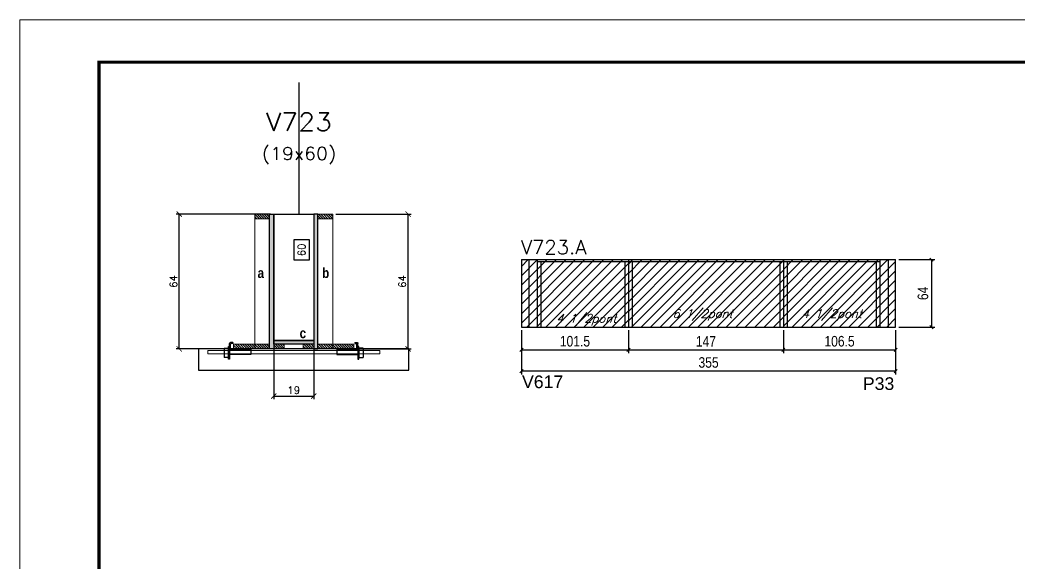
# Model space of a CAD drawing. Extents: x -20960 to -5926, y -2106 to 21915.
# Drawn here: x -10608 to -9662, y 13361 to 13875 of the extents above; entities that cross this region are included whole.
import ezdxf
from ezdxf.enums import TextEntityAlignment as Align

# ---------------------------------------------------------------- set-up
doc = ezdxf.new("R2010")
doc.units = 0
doc.linetypes.add('DASHED', pattern=[0.75, 0.5, -0.25])
doc.linetypes.add('HIDDEN', pattern=[0.375, 0.25, -0.125])
for name, color, linetype in [('5', 5, 'Continuous'), ('barrote', 251, 'Continuous'), ('COTA', 241, 'Continuous'), ('Cota Seção (2x)', 4, 'Continuous'), ('detalhes', 4, 'Continuous'), ('Painéis', 200, 'Continuous'), ('presilha', 1, 'Continuous'), ('Reaproveitamento', 251, 'Continuous'), ('SARR_2.2x7', 40, 'Continuous'), ('SARR_3.5x7', 81, 'Continuous'), ('texto', 7, 'Continuous'), ('Texto de Titulo', 7, 'Continuous'), ('Texto Qtd Sarr', 242, 'Continuous')]:
    doc.layers.add(name, color=color, linetype=linetype)
for name, color, linetype, lineweight in [('CONCRETO', 251, 'Continuous', 25), ('Folhas', 255, 'Continuous', 9), ('Hachura', 251, 'Continuous', 9), ('Madeira', 126, 'Continuous', 18), ('SARRAFO DE PRESSAO', 251, 'DASHED', 9), ('SCO-___-LAJ', 2, 'Continuous', 0), ('Texto Seção', 7, 'Continuous', 15)]:
    doc.layers.add(name, color=color, linetype=linetype, lineweight=lineweight)
doc.styles.add('COTA TECNICA', font='techl___.ttf', dxfattribs={"height": 10})
doc.styles.add('REGUA-120', font='ROMANS.shx', dxfattribs={"height": 15})
doc.styles.add('Romans', font='romans.shx')
doc.styles.get("Standard").update_dxf_attribs({"font": 'arial.ttf'})
doc.styles.add('TECNICA', font='techb___.ttf', dxfattribs={"height": 10})
doc.dimstyles.new('Cota Seção (2x)', dxfattribs={"dimtxt": 7, "dimasz": 5, "dimexe": 3, "dimexo": 3, "dimgap": 2, "dimtad": 3, "dimdec": 1, "dimlfac": 0.5, "dimzin": 12, "dimdsep": 46, "dimtxsty": 'Romans', "dimblk": 'ARCHTICK', "dimcen": 0, "dimclrd": 4, "dimclre": 4, "dimclrt": 1, "dimadec": 1, "dimazin": 3, "dimtfac": 1, "dimtdec": 1, "dimtmove": 0, "dimatfit": 3, "dimldrblk": 'OBLIQUE', "dimfxl": 1, "dimtolj": 1, "dimtzin": 12, "dimarcsym": 0})
doc.dimstyles.new('Cota Seção interna', dxfattribs={"dimtxt": 7, "dimasz": 6, "dimexe": 0.18, "dimexo": 2, "dimgap": -4, "dimtad": 3, "dimdec": 1, "dimlfac": 0.5, "dimzin": 12, "dimdsep": 46, "dimtxsty": 'Romans', "dimblk": 'ARCHTICK', "dimcen": 0.09, "dimse1": 1, "dimse2": 1, "dimsd1": 1, "dimsd2": 1, "dimclrd": 180, "dimclre": 5, "dimclrt": 1, "dimadec": 0, "dimazin": 3, "dimtfac": 1, "dimtdec": 1, "dimtofl": 0, "dimtmove": 0, "dimatfit": 3, "dimldrblk": 'ARCHTICK', "dimfxl": 1, "dimtolj": 1, "dimtzin": 0, "dimarcsym": 0})
doc.dimstyles.new('PAINEL', dxfattribs={"dimtxt": 10, "dimasz": 3, "dimexe": 3, "dimexo": 3, "dimgap": 3, "dimtad": 1, "dimdec": 1, "dimzin": 12, "dimdsep": 46, "dimtxsty": 'COTA TECNICA', "dimblk1": 'OBLIQUE', "dimblk2": 'OBLIQUE', "dimsah": 1, "dimcen": 0.9, "dimclrd": 4, "dimclre": 4, "dimclrt": 240, "dimadec": 1, "dimazin": 3, "dimtfac": 1, "dimtdec": 1, "dimtmove": 0, "dimatfit": 3, "dimfxl": 1, "dimtolj": 1, "dimtzin": 12, "dimarcsym": 0})
pattern_1 = [(315, (12588.8517, 5333.4615), (1.12253202, 1.12253202), [])]
pattern_2 = [(315, (12588.8517, 5259.8615), (1.12253202, 1.12253202), [])]
pattern_3 = [(45, (-150655.5506, -16953.9955), (-4.49012806, 4.49012806), [])]

# ---------------------------------------------------------------- blocks, each defined once
blk = doc.blocks.new('9999999999')
at = {"layer": 'Folhas'}
blk.add_lwpolyline([(98138.98, 34190.21), (99623.98, 34190.21), (99623.98, 35240.21), (98138.98, 35240.21)], close=True, dxfattribs=at)
at = {"layer": 'Folhas', "color": 30, "const_width": 3}
blk.add_lwpolyline([(98213.98, 34230.21), (99583.98, 34230.21), (99583.98, 35200.21), (98213.98, 35200.21)], close=True, dxfattribs=at)
blk = doc.blocks.new('_Oblique')
at = {"color": 0, "linetype": 'ByBlock', "lineweight": -2}
blk.add_line((-0.5, -0.5), (0.5, 0.5), dxfattribs=at)
blk = doc.blocks.new('*D919')
at = {"layer": 'COTA', "color": 4, "linetype": 'ByBlock', "lineweight": -2, "transparency": 16777216}
for p, q in [((-9774.76, 13647.86), (-9740.76, 13647.86)), ((-9743.76, 13647.86), (-9743.76, 13583.86)), ((-9774.76, 13583.86), (-9740.76, 13583.86))]:
    blk.add_line(p, q, dxfattribs=at)
at = {"layer": 'Defpoints', "color": 0, "linetype": 'ByBlock', "transparency": 16777216}
for p in [(-9777.76, 13647.86), (-9777.76, 13583.86), (-9743.76, 13583.86)]:
    blk.add_point(p, dxfattribs=at)
at = {"layer": 'COTA', "color": 4, "linetype": 'ByBlock', "lineweight": -2, "transparency": 16777216, "xscale": 3, "yscale": 3, "zscale": 3}
for p, rotation in [((-9743.76, 13647.86), 90), ((-9743.76, 13583.86), 270)]:
    blk.add_blockref('_Oblique', p, dxfattribs=dict(at, rotation=rotation))
at = {"layer": 'COTA', "color": 240, "linetype": 'ByBlock', "transparency": 16777216, "insert": (-9751.86, 13615.86), "char_height": 10, "attachment_point": 5, "rotation": 90, "style": 'COTA TECNICA'}
blk.add_mtext('\\A1;64', dxfattribs=at)
blk = doc.blocks.new('_ArchTick')
at = {"color": 0, "linetype": 'ByBlock', "const_width": 0.15}
blk.add_lwpolyline([(-0.5, -0.5), (0.5, 0.5)], dxfattribs=at)
blk = doc.blocks.new('*D911')
at = {"layer": 'COTA', "color": 4, "lineweight": -2, "transparency": 16777216}
for p, q in [((-10370.77, 13691.11), (-10460.42, 13691.11)), ((-10457.42, 13563.11), (-10457.42, 13691.11)), ((-10408.77, 13563.11), (-10460.42, 13563.11))]:
    blk.add_line(p, q, dxfattribs=at)
at = {"layer": 'Defpoints', "color": 0, "transparency": 16777216}
for p in [(-10457.42, 13691.11), (-10367.77, 13691.11), (-10405.77, 13563.11)]:
    blk.add_point(p, dxfattribs=at)
at = {"layer": 'COTA', "color": 4, "lineweight": -2, "transparency": 16777216, "xscale": 5, "yscale": 5, "zscale": 5}
for p, rotation in [((-10457.42, 13691.11), 90), ((-10457.42, 13563.11), 270)]:
    blk.add_blockref('_ArchTick', p, dxfattribs=dict(at, rotation=rotation))
at = {"layer": 'COTA', "color": 1, "transparency": 16777216, "insert": (-10462.92, 13627.11), "char_height": 7, "attachment_point": 5, "rotation": 90, "style": 'Romans'}
blk.add_mtext('\\A1;64', dxfattribs=at)
blk = doc.blocks.new('*D912')
at = {"layer": 'COTA', "color": 4, "lineweight": -2, "transparency": 16777216}
for p, q in [((-10308.78, 13691.11), (-10237.29, 13691.11)), ((-10240.29, 13563.11), (-10240.29, 13691.11)), ((-10288.77, 13563.11), (-10237.29, 13563.11))]:
    blk.add_line(p, q, dxfattribs=at)
at = {"layer": 'Defpoints', "color": 0, "transparency": 16777216}
for p in [(-10311.78, 13691.11), (-10240.29, 13691.11), (-10291.77, 13563.11)]:
    blk.add_point(p, dxfattribs=at)
at = {"layer": 'COTA', "color": 4, "lineweight": -2, "transparency": 16777216, "xscale": 5, "yscale": 5, "zscale": 5}
for p, rotation in [((-10240.29, 13691.11), 90), ((-10240.29, 13563.11), 270)]:
    blk.add_blockref('_ArchTick', p, dxfattribs=dict(at, rotation=rotation))
at = {"layer": 'COTA', "color": 1, "transparency": 16777216, "insert": (-10245.79, 13627.11), "char_height": 7, "attachment_point": 5, "rotation": 90, "style": 'Romans'}
blk.add_mtext('\\A1;64', dxfattribs=at)
blk = doc.blocks.new('*D913')
at = {"layer": 'Cota Seção (2x)', "color": 180, "lineweight": -2, "transparency": 16777216}
for p, q in [((-10333.77, 13666.61), (-10348.77, 13666.61)), ((-10348.77, 13666.61), (-10348.77, 13647.61)), ((-10333.77, 13647.61), (-10333.77, 13666.61)), ((-10348.77, 13647.61), (-10333.77, 13647.61))]:
    blk.add_line(p, q, dxfattribs=at)
at = {"layer": 'Defpoints', "color": 0, "transparency": 16777216}
for p in [(-10329.78, 13691.11), (-10329.77, 13691.11), (-10329.77, 13571.11)]:
    blk.add_point(p, dxfattribs=at)
at = {"layer": 'Cota Seção (2x)', "color": 1, "transparency": 16777216, "insert": (-10341.27, 13657.11), "char_height": 7, "attachment_point": 5, "rotation": 90, "style": 'Romans'}
blk.add_mtext('\\A1;60', dxfattribs=at)
blk = doc.blocks.new('titulo1')
at = {"layer": 'Defpoints', "color": 252, "linetype": 'HIDDEN', "ltscale": 2}
blk.add_line((0, 0), (0, 125), dxfattribs=at)
at = {"layer": 'Defpoints', "style": 'Romans', "oblique": 15}
blk.add_attdef('FOLHA', text='', height=10, dxfattribs=at).set_placement((0, 15.58), align=Align.MIDDLE_CENTER)
at = {"layer": 'Texto Qtd Sarr', "color": 3, "style": 'Romans', "oblique": 15}
for tag, height, p in [('TITULO', 17, (0, 71.45)), ('SEÇÃO', 12, (0, 41.55))]:
    blk.add_attdef(tag, text='', height=height, dxfattribs=at).set_placement(p, align=Align.MIDDLE_CENTER)
blk = doc.blocks.new('PRESILHA METÁLICA 1')
at = {"layer": 'presilha'}
for p, q in [((6, 15.5), (7.5, 15.5)), ((6, -2.5), (6, 15.5)), ((7.5, 10.6), (7.5, 19.9)), ((7.5, 15.5), (7.5, -2.5)), ((12, 21), (8.6, 21)), ((9, 11.6), (9, 18.9)), ((12, 19.5), (9.6, 19.5)), ((12, 21), (12, 19.5)), ((0, 13), (6, 13)), ((0, 13), (0, 0)), ((6, 0), (0, 0)), ((6, 13), (6, 0)), ((37.5, 4.1), (7.5, 4.1)), ((37.5, 11), (9.6, 11)), ((37.5, 11), (37.5, 4.1)), ((7.5, -2.5), (6, -2.5))]:
    blk.add_line(p, q, dxfattribs=at)
for centre, radius, start, end in [((8.6, 19.9), 1.14, 90, 180), ((9.6, 18.9), 0.57, 90, 180), ((9.6, 11.6), 0.57, 180, 270)]:
    blk.add_arc(centre, radius, start, end, dxfattribs=at)
blk = doc.blocks.new('*D914')
at = {"layer": 'COTA', "color": 4, "lineweight": -2, "transparency": 16777216}
for p, q in [((-10367.77, 13564.51), (-10367.77, 13515.38)), ((-10329.77, 13564.51), (-10329.77, 13515.38)), ((-10367.77, 13518.38), (-10329.77, 13518.38))]:
    blk.add_line(p, q, dxfattribs=at)
at = {"layer": 'Defpoints', "color": 0, "transparency": 16777216}
for p in [(-10367.77, 13567.51), (-10329.77, 13567.51), (-10329.77, 13518.38)]:
    blk.add_point(p, dxfattribs=at)
at = {"layer": 'COTA', "color": 4, "lineweight": -2, "transparency": 16777216, "xscale": 5, "yscale": 5, "zscale": 5, "rotation": 180}
blk.add_blockref('_ArchTick', (-10367.77, 13518.38), dxfattribs=at)
at = {"layer": 'COTA', "color": 4, "lineweight": -2, "transparency": 16777216, "xscale": 5, "yscale": 5, "zscale": 5}
blk.add_blockref('_ArchTick', (-10329.77, 13518.38), dxfattribs=at)
at = {"layer": 'COTA', "color": 1, "transparency": 16777216, "insert": (-10348.77, 13523.88), "char_height": 7, "attachment_point": 5, "style": 'Romans'}
blk.add_mtext('\\A1;19', dxfattribs=at)
blk = doc.blocks.new('*D965')
at = {"layer": 'COTA', "color": 4, "lineweight": -2, "ltscale": 25, "transparency": 16777216}
for p, q in [((-10132.76, 13580.86), (-10132.76, 13559.26)), ((-10031.26, 13580.86), (-10031.26, 13559.26)), ((-10132.76, 13562.26), (-10031.26, 13562.26))]:
    blk.add_line(p, q, dxfattribs=at)
at = {"layer": 'Defpoints', "color": 0, "ltscale": 25, "transparency": 16777216}
for p in [(-10132.76, 13583.86), (-10031.26, 13583.86), (-10031.26, 13562.26)]:
    blk.add_point(p, dxfattribs=at)
at = {"layer": 'COTA', "color": 4, "lineweight": -2, "ltscale": 25, "transparency": 16777216, "xscale": 3, "yscale": 3, "zscale": 3, "rotation": 180}
blk.add_blockref('_Oblique', (-10132.76, 13562.26), dxfattribs=at)
at = {"layer": 'COTA', "color": 4, "lineweight": -2, "ltscale": 25, "transparency": 16777216, "xscale": 3, "yscale": 3, "zscale": 3}
blk.add_blockref('_Oblique', (-10031.26, 13562.26), dxfattribs=at)
at = {"layer": 'COTA', "color": 240, "ltscale": 25, "transparency": 16777216, "insert": (-10082.01, 13570.37), "char_height": 10, "attachment_point": 5, "style": 'COTA TECNICA'}
blk.add_mtext('\\A1;101.5', dxfattribs=at)
blk = doc.blocks.new('*D966')
at = {"layer": 'COTA', "color": 4, "lineweight": -2, "ltscale": 25, "transparency": 16777216}
for p, q in [((-10031.26, 13580.86), (-10031.26, 13559.26)), ((-9884.26, 13580.86), (-9884.26, 13559.26)), ((-10031.26, 13562.26), (-9884.26, 13562.26))]:
    blk.add_line(p, q, dxfattribs=at)
at = {"layer": 'Defpoints', "color": 0, "ltscale": 25, "transparency": 16777216}
for p in [(-10031.26, 13583.86), (-9884.26, 13583.86), (-9884.26, 13562.26)]:
    blk.add_point(p, dxfattribs=at)
at = {"layer": 'COTA', "color": 4, "lineweight": -2, "ltscale": 25, "transparency": 16777216, "xscale": 3, "yscale": 3, "zscale": 3, "rotation": 180}
blk.add_blockref('_Oblique', (-10031.26, 13562.26), dxfattribs=at)
at = {"layer": 'COTA', "color": 4, "lineweight": -2, "ltscale": 25, "transparency": 16777216, "xscale": 3, "yscale": 3, "zscale": 3}
blk.add_blockref('_Oblique', (-9884.26, 13562.26), dxfattribs=at)
at = {"layer": 'COTA', "color": 240, "ltscale": 25, "transparency": 16777216, "insert": (-9957.76, 13570.33), "char_height": 10, "attachment_point": 5, "style": 'COTA TECNICA'}
blk.add_mtext('\\A1;147', dxfattribs=at)
blk = doc.blocks.new('*D967')
at = {"layer": 'COTA', "color": 4, "lineweight": -2, "ltscale": 25, "transparency": 16777216}
for p, q in [((-9884.26, 13580.86), (-9884.26, 13559.26)), ((-9777.76, 13580.86), (-9777.76, 13559.26)), ((-9884.26, 13562.26), (-9777.76, 13562.26))]:
    blk.add_line(p, q, dxfattribs=at)
at = {"layer": 'Defpoints', "color": 0, "ltscale": 25, "transparency": 16777216}
for p in [(-9884.26, 13583.86), (-9777.76, 13583.86), (-9777.76, 13562.26)]:
    blk.add_point(p, dxfattribs=at)
at = {"layer": 'COTA', "color": 4, "lineweight": -2, "ltscale": 25, "transparency": 16777216, "xscale": 3, "yscale": 3, "zscale": 3, "rotation": 180}
blk.add_blockref('_Oblique', (-9884.26, 13562.26), dxfattribs=at)
at = {"layer": 'COTA', "color": 4, "lineweight": -2, "ltscale": 25, "transparency": 16777216, "xscale": 3, "yscale": 3, "zscale": 3}
blk.add_blockref('_Oblique', (-9777.76, 13562.26), dxfattribs=at)
at = {"layer": 'COTA', "color": 240, "ltscale": 25, "transparency": 16777216, "insert": (-9831.01, 13570.37), "char_height": 10, "attachment_point": 5, "style": 'COTA TECNICA'}
blk.add_mtext('\\A1;106.5', dxfattribs=at)
blk = doc.blocks.new('*D968')
at = {"layer": 'COTA', "color": 4, "lineweight": -2, "ltscale": 25, "transparency": 16777216}
for p, q in [((-10132.76, 13580.86), (-10132.76, 13539.02)), ((-9777.76, 13580.86), (-9777.76, 13539.02)), ((-9777.76, 13542.02), (-10132.76, 13542.02))]:
    blk.add_line(p, q, dxfattribs=at)
at = {"layer": 'Defpoints', "color": 0, "ltscale": 25, "transparency": 16777216}
for p in [(-10132.76, 13583.86), (-9777.76, 13583.86), (-10132.76, 13542.02)]:
    blk.add_point(p, dxfattribs=at)
at = {"layer": 'COTA', "color": 4, "lineweight": -2, "ltscale": 25, "transparency": 16777216, "xscale": 3, "yscale": 3, "zscale": 3, "rotation": 180}
blk.add_blockref('_Oblique', (-10132.76, 13542.02), dxfattribs=at)
at = {"layer": 'COTA', "color": 4, "lineweight": -2, "ltscale": 25, "transparency": 16777216, "xscale": 3, "yscale": 3, "zscale": 3}
blk.add_blockref('_Oblique', (-9777.76, 13542.02), dxfattribs=at)
at = {"layer": 'COTA', "color": 240, "ltscale": 25, "transparency": 16777216, "insert": (-9955.26, 13550.24), "char_height": 10, "attachment_point": 5, "style": 'COTA TECNICA'}
blk.add_mtext('\\A1;355', dxfattribs=at)

msp = doc.modelspace()

# ---------------------------------------------------------------- hatches: boundary and pattern name
at = {"layer": 'Hachura'}
h = msp.add_hatch(dxfattribs=at)
h.set_pattern_fill('ANSI31', color=256, scale=0.5, angle=270, style=0)
h.set_pattern_definition([(315, (12588.8517, 5383.4615), (1.12253202, 1.12253202), [])])
h.paths.add_polyline_path([(-10371.77, 13686.71), (-10371.77, 13691.11), (-10385.77, 13691.11), (-10385.77, 13686.71)])
h = msp.add_hatch(color=256, dxfattribs=at)
h.dxf.hatch_style = 1
h.paths.add_polyline_path([(-10371.77, 13691.11), (-10367.77, 13691.11), (-10367.77, 13563.11), (-10371.77, 13563.11)])
h = msp.add_hatch(color=256, dxfattribs=at)
h.dxf.hatch_style = 1
h.paths.add_polyline_path([(-10325.78, 13691.11), (-10329.78, 13691.11), (-10329.77, 13563.11), (-10325.77, 13563.11)])
h = msp.add_hatch(dxfattribs=at)
h.set_pattern_fill('ANSI31', color=256, scale=0.5, angle=270, style=0)
h.set_pattern_definition([(315, (12588.8613, 5383.4615), (1.12253202, 1.12253202), [])])
h.paths.add_polyline_path([(-10325.78, 13686.71), (-10325.78, 13691.11), (-10311.78, 13691.11), (-10311.78, 13686.71)])
h = msp.add_hatch(color=256, dxfattribs=at)
h.dxf.hatch_style = 1
h.paths.add_polyline_path([(-10367.77, 13567.51), (-10367.77, 13571.11), (-10329.77, 13571.11), (-10329.77, 13567.51)])
h = msp.add_hatch(dxfattribs=at)
h.set_pattern_fill('ANSI31', color=256, scale=0.5, angle=270, style=0)
h.set_pattern_definition(pattern_1)
h.paths.add_polyline_path([(-10405.77, 13563.11), (-10405.77, 13567.51), (-10385.77, 13567.51), (-10385.77, 13563.11)])
h = msp.add_hatch(dxfattribs=at)
h.set_pattern_fill('ANSI31', color=256, scale=0.5, angle=270, style=0)
h.set_pattern_definition(pattern_2)
h.paths.add_polyline_path([(-10371.77, 13563.11), (-10371.77, 13567.51), (-10385.77, 13567.51), (-10385.77, 13563.11)])
h = msp.add_hatch(dxfattribs=at)
h.set_pattern_fill('ANSI31', color=256, scale=0.5, angle=270, style=0)
h.set_pattern_definition(pattern_1)
h.paths.add_polyline_path([(-10367.77, 13563.11), (-10367.77, 13567.51), (-10357.77, 13567.51), (-10357.77, 13563.11)])
h = msp.add_hatch(dxfattribs=at)
h.set_pattern_fill('ANSI31', color=256, scale=0.5, angle=270, style=0)
h.set_pattern_definition(pattern_1)
h.paths.add_polyline_path([(-10329.77, 13563.11), (-10329.77, 13567.51), (-10339.77, 13567.51), (-10339.77, 13563.11)])
h = msp.add_hatch(dxfattribs=at)
h.set_pattern_fill('ANSI31', color=256, scale=0.5, angle=270, style=0)
h.set_pattern_definition(pattern_2)
h.paths.add_polyline_path([(-10325.77, 13563.11), (-10325.77, 13567.51), (-10311.77, 13567.51), (-10311.77, 13563.11)])
h = msp.add_hatch(dxfattribs=at)
h.set_pattern_fill('ANSI31', color=256, scale=0.5, angle=270, style=0)
h.set_pattern_definition(pattern_1)
h.paths.add_polyline_path([(-10291.77, 13563.11), (-10291.77, 13567.51), (-10311.77, 13567.51), (-10311.77, 13563.11)])
at = {"layer": 'Reaproveitamento', "linetype": 'ByBlock'}
h = msp.add_hatch(dxfattribs=at)
h.set_pattern_fill('ANSI31', color=256, scale=2)
h.set_pattern_definition(pattern_3)
h.paths.add_polyline_path([(-10132.76, 13647.86), (-10132.76, 13583.86), (-10031.26, 13583.86), (-10031.26, 13647.86)])
h.paths.add_polyline_path([(-10107.86, 13582.79), (-10040.24, 13582.79), (-10034.74, 13598.76), (-10102.36, 13598.76)], flags=9)
h = msp.add_hatch(dxfattribs=at)
h.set_pattern_fill('ANSI31', color=256, scale=2)
h.set_pattern_definition([(45, (-152227.0506, -10075.575), (-4.49012806, 4.49012806), [])])
h.paths.add_polyline_path([(-10004.26, 13647.86), (-10031.26, 13647.86), (-10031.26, 13583.86), (-9884.26, 13583.86), (-9884.26, 13647.86), (-9911.26, 13647.86), (-9936.76, 13647.86)])
h.paths.add_polyline_path([(-9997.33, 13587.35), (-9930.09, 13587.35), (-9924.59, 13603.32), (-9991.83, 13603.32)], flags=24)
h = msp.add_hatch(dxfattribs=at)
h.set_pattern_fill('ANSI31', color=256, scale=2)
h.set_pattern_definition(pattern_3)
h.paths.add_polyline_path([(-9777.76, 13647.86), (-9884.26, 13647.86), (-9884.26, 13583.86), (-9777.76, 13583.86)])
h.paths.add_polyline_path([(-9874.88, 13587.35), (-9807.26, 13587.35), (-9801.76, 13603.32), (-9869.38, 13603.32)], flags=24)

# ---------------------------------------------------------------- linework, layer by layer
at = {"layer": 'barrote'}
msp.add_lwpolyline([(-10439.22, 13543.11), (-10239.64, 13543.11), (-10239.64, 13563.11), (-10439.22, 13563.11)], close=True, dxfattribs=at)
at = {"layer": 'CONCRETO'}
msp.add_lwpolyline([(-10367.77, 13691.11), (-10367.77, 13691.11), (-10367.77, 13691.11), (-10367.77, 13691.11), (-10329.77, 13691.11), (-10329.77, 13691.11), (-10329.77, 13691.11), (-10329.77, 13571.11), (-10367.77, 13571.11), (-10367.77, 13691.11)], close=True, dxfattribs=at)
at = {"layer": 'Madeira'}
for points in [[(-10371.77, 13686.71), (-10371.77, 13691.11), (-10385.77, 13691.11), (-10385.77, 13686.71)], [(-10371.77, 13691.11), (-10385.77, 13691.11), (-10385.77, 13563.11), (-10371.77, 13563.11)], [(-10325.78, 13686.71), (-10325.78, 13691.11), (-10311.78, 13691.11), (-10311.78, 13686.71)], [(-10325.78, 13691.11), (-10311.78, 13691.11), (-10311.77, 13563.11), (-10325.77, 13563.11)], [(-10405.77, 13563.11), (-10405.77, 13567.51), (-10385.77, 13567.51), (-10385.77, 13563.11)], [(-10371.77, 13563.11), (-10371.77, 13567.51), (-10385.77, 13567.51), (-10385.77, 13563.11)], [(-10367.77, 13563.11), (-10367.77, 13567.51), (-10357.77, 13567.51), (-10357.77, 13563.11)], [(-10329.77, 13563.11), (-10329.77, 13567.51), (-10339.77, 13567.51), (-10339.77, 13563.11)], [(-10325.77, 13563.11), (-10325.77, 13567.51), (-10311.77, 13567.51), (-10311.77, 13563.11)], [(-10291.77, 13563.11), (-10291.77, 13567.51), (-10311.77, 13567.51), (-10311.77, 13563.11)]]:
    msp.add_lwpolyline(points, close=True, dxfattribs=at)
at = {"layer": 'Painéis', "linetype": 'ByBlock'}
for p, q in [((-10132.76, 13647.86), (-10031.26, 13647.86)), ((-10132.76, 13647.86), (-10132.76, 13583.86)), ((-10031.26, 13647.86), (-10004.26, 13647.86)), ((-10031.26, 13647.86), (-10031.26, 13583.86)), ((-10004.26, 13647.86), (-9936.76, 13647.86)), ((-10004.26, 13647.86), (-10004.26, 13647.86)), ((-9936.76, 13647.86), (-9911.26, 13647.86)), ((-9911.26, 13647.86), (-9884.26, 13647.86)), ((-9911.26, 13647.86), (-9911.26, 13647.86)), ((-9884.26, 13647.86), (-9777.76, 13647.86)), ((-9884.26, 13647.86), (-9884.26, 13583.86)), ((-9777.76, 13583.86), (-9777.76, 13647.86)), ((-10132.76, 13583.86), (-9777.76, 13583.86))]:
    msp.add_line(p, q, dxfattribs=at)
at = {"layer": 'Painéis'}
for points in [[(-10371.77, 13691.11), (-10367.77, 13691.11), (-10367.77, 13563.11), (-10371.77, 13563.11)], [(-10325.78, 13691.11), (-10329.78, 13691.11), (-10329.77, 13563.11), (-10325.77, 13563.11)], [(-10367.77, 13567.51), (-10367.77, 13571.11), (-10329.77, 13571.11), (-10329.77, 13567.51)]]:
    msp.add_lwpolyline(points, close=True, dxfattribs=at)
at = {"layer": 'SARR_2.2x7', "linetype": 'Continuous'}
for p, q in [((-10125.76, 13647.86), (-10125.76, 13583.86)), ((-10031.26, 13645.65), (-10117.76, 13645.65)), ((-9884.26, 13645.65), (-10031.26, 13645.65)), ((-9792.76, 13645.65), (-9884.26, 13645.65)), ((-9784.76, 13647.86), (-9784.76, 13583.86))]:
    msp.add_line(p, q, dxfattribs=at)
at = {"layer": 'SARR_3.5x7'}
for p, q in [((-10117.76, 13647.86), (-10117.76, 13583.86)), ((-10114.26, 13645.66), (-10114.26, 13583.86)), ((-10034.76, 13645.65), (-10034.76, 13583.85)), ((-10031.26, 13647.85), (-10031.26, 13583.86)), ((-10027.76, 13645.65), (-10027.76, 13583.85)), ((-9887.76, 13645.65), (-9887.76, 13583.86)), ((-9884.26, 13647.85), (-9884.26, 13583.86)), ((-9880.76, 13645.65), (-9880.76, 13583.86)), ((-9796.26, 13645.66), (-9796.26, 13583.86)), ((-9792.76, 13647.86), (-9792.76, 13583.86))]:
    msp.add_line(p, q, dxfattribs=at)
at = {"layer": 'SCO-___-LAJ', "color": 1}
msp.add_lwpolyline([(-10430.22, 13561.77), (-10266.96, 13561.77), (-10266.96, 13558.57), (-10430.22, 13558.57)], close=True, dxfattribs=at)

# ---------------------------------------------------------------- block references
at = {"layer": 'presilha', "yscale": 0.6666666666666666, "zscale": 0.6666666666666666}
for p, xscale in [((-10414.64, 13555.14), 0.6666666666666666), ((-10282.9, 13555.14), -0.6666666666666666)]:
    msp.add_blockref('PRESILHA METÁLICA 1', p, dxfattribs=dict(at, xscale=xscale))
at = {"layer": 'SARRAFO DE PRESSAO', "color": 6, "linetype": 'ByBlock'}
msp.add_blockref('9999999999', (-108747.48, -21364.84), dxfattribs=at)
at = {"layer": 'Texto Seção'}
ref = msp.add_blockref('titulo1', (-10343.77, 13691.11), dxfattribs=at)
ref.add_attrib('TITULO', 'V723', dxfattribs={"layer": 'Texto de Titulo', "color": 7, "height": 17, "style": 'Romans', "width": 1.1}).set_placement((-10343.77, 13778.61), align=Align.MIDDLE_CENTER)
ref.add_attrib('SEÇÃO', '(19x60)', dxfattribs={"layer": 'Texto de Titulo', "color": 7, "height": 12, "style": 'Romans', "width": 1.1}).set_placement((-10343.77, 13748.61), align=Align.MIDDLE_CENTER)

# ---------------------------------------------------------------- texts
at = {"layer": '5', "linetype": 'Continuous'}
for s, p in [('V617', (-10132.24, 13525.93)), ('P33', (-9808.89, 13524.21))]:
    msp.add_text(s, height=12, rotation=0.00004, dxfattribs=at).set_placement(p)
at = {"layer": 'detalhes', "style": 'TECNICA'}
for s, p in [('a', (-10383.07, 13630.44)), ('b', (-10321.84, 13630.43)), ('c', (-10343.17, 13573.34))]:
    msp.add_text(s, height=9.6, dxfattribs=at).set_placement(p)
at = {"layer": 'texto', "color": 2, "char_height": 8, "attachment_point": 5, "style": 'Romans'}
for s, insert in [('{\\Q19;\\C256;4 1/2pont}', (-10071.29, 13590.77)), ('{\\Q19;\\C256;6 1/2pont}', (-9961.02, 13595.33)), ('{\\Q19;\\C256;4 1/2pont}', (-9838.31, 13595.33))]:
    msp.add_mtext(s, dxfattribs=dict(at, insert=insert))
at = {"layer": 'Texto Seção', "style": 'REGUA-120', "width": 1.05}
msp.add_text('V723.A', height=13, dxfattribs=at).set_placement((-10133.23, 13653.21))

# ---------------------------------------------------------------- dimensions: what is measured, and where the dimension line sits
at = {"layer": 'COTA'}
for base, p1, p2, picture, middle in [((-10457.42, 13691.11), (-10405.77, 13563.11), (-10367.77, 13691.11), '*D911', (-10462.92, 13627.11)), ((-10240.29, 13691.11), (-10291.77, 13563.11), (-10311.78, 13691.11), '*D912', (-10245.79, 13627.11))]:
    dim = msp.add_linear_dim(base=base, p1=p1, p2=p2, angle=90, dimstyle='Cota Seção (2x)', dxfattribs=at)
    dim.commit()
    dim.dimension.update_dxf_attribs({"geometry": picture, "text_midpoint": middle})
at = {"layer": 'COTA', "linetype": 'ByBlock'}
dim = msp.add_aligned_dim(p1=(-9777.76, 13647.86), p2=(-9777.76, 13583.86), distance=34, dimstyle='PAINEL', dxfattribs=at)
dim.commit()
dim.dimension.update_dxf_attribs({"geometry": '*D919', "text_midpoint": (-9751.86, 13615.86)})
at = {"layer": 'COTA', "ltscale": 25}
for base, p1, p2, picture, middle in [((-10031.26, 13562.26), (-10132.76, 13583.86), (-10031.26, 13583.86), '*D965', (-10082.01, 13570.37)), ((-10132.76, 13542.02), (-9777.76, 13583.86), (-10132.76, 13583.86), '*D968', (-9955.26, 13550.24))]:
    dim = msp.add_linear_dim(base=base, p1=p1, p2=p2, dimstyle='PAINEL', dxfattribs=at)
    dim.commit()
    dim.dimension.update_dxf_attribs({"geometry": picture, "text_midpoint": middle})
for base, p1, p2, picture, middle in [((-9884.26, 13562.26), (-10031.26, 13583.86), (-9884.26, 13583.86), '*D966', (-9957.76, 13570.33)), ((-9777.76, 13562.26), (-9884.26, 13583.86), (-9777.76, 13583.86), '*D967', (-9831.01, 13570.37))]:
    dim = msp.add_linear_dim(base=base, p1=p1, p2=p2, dimstyle='PAINEL', override={"dimtmove": 1}, dxfattribs=at)
    dim.commit()
    dim.dimension.update_dxf_attribs({"geometry": picture, "text_midpoint": middle})
at = {"layer": 'COTA'}
dim = msp.add_linear_dim(base=(-10329.77, 13518.38), p1=(-10367.77, 13567.51), p2=(-10329.77, 13567.51), dimstyle='Cota Seção (2x)', dxfattribs=at)
dim.commit()
dim.dimension.update_dxf_attribs({"geometry": '*D914', "text_midpoint": (-10348.77, 13523.88)})
at = {"layer": 'Cota Seção (2x)'}
dim = msp.add_linear_dim(base=(-10329.77, 13691.11), p1=(-10329.77, 13571.11), p2=(-10329.78, 13691.11), angle=90, dimstyle='Cota Seção interna', dxfattribs=at)
dim.commit()
dim.dimension.update_dxf_attribs({"geometry": '*D913', "text_midpoint": (-10329.77, 13657.11), "dimtype": 160})

doc.saveas('drawing.dxf')
